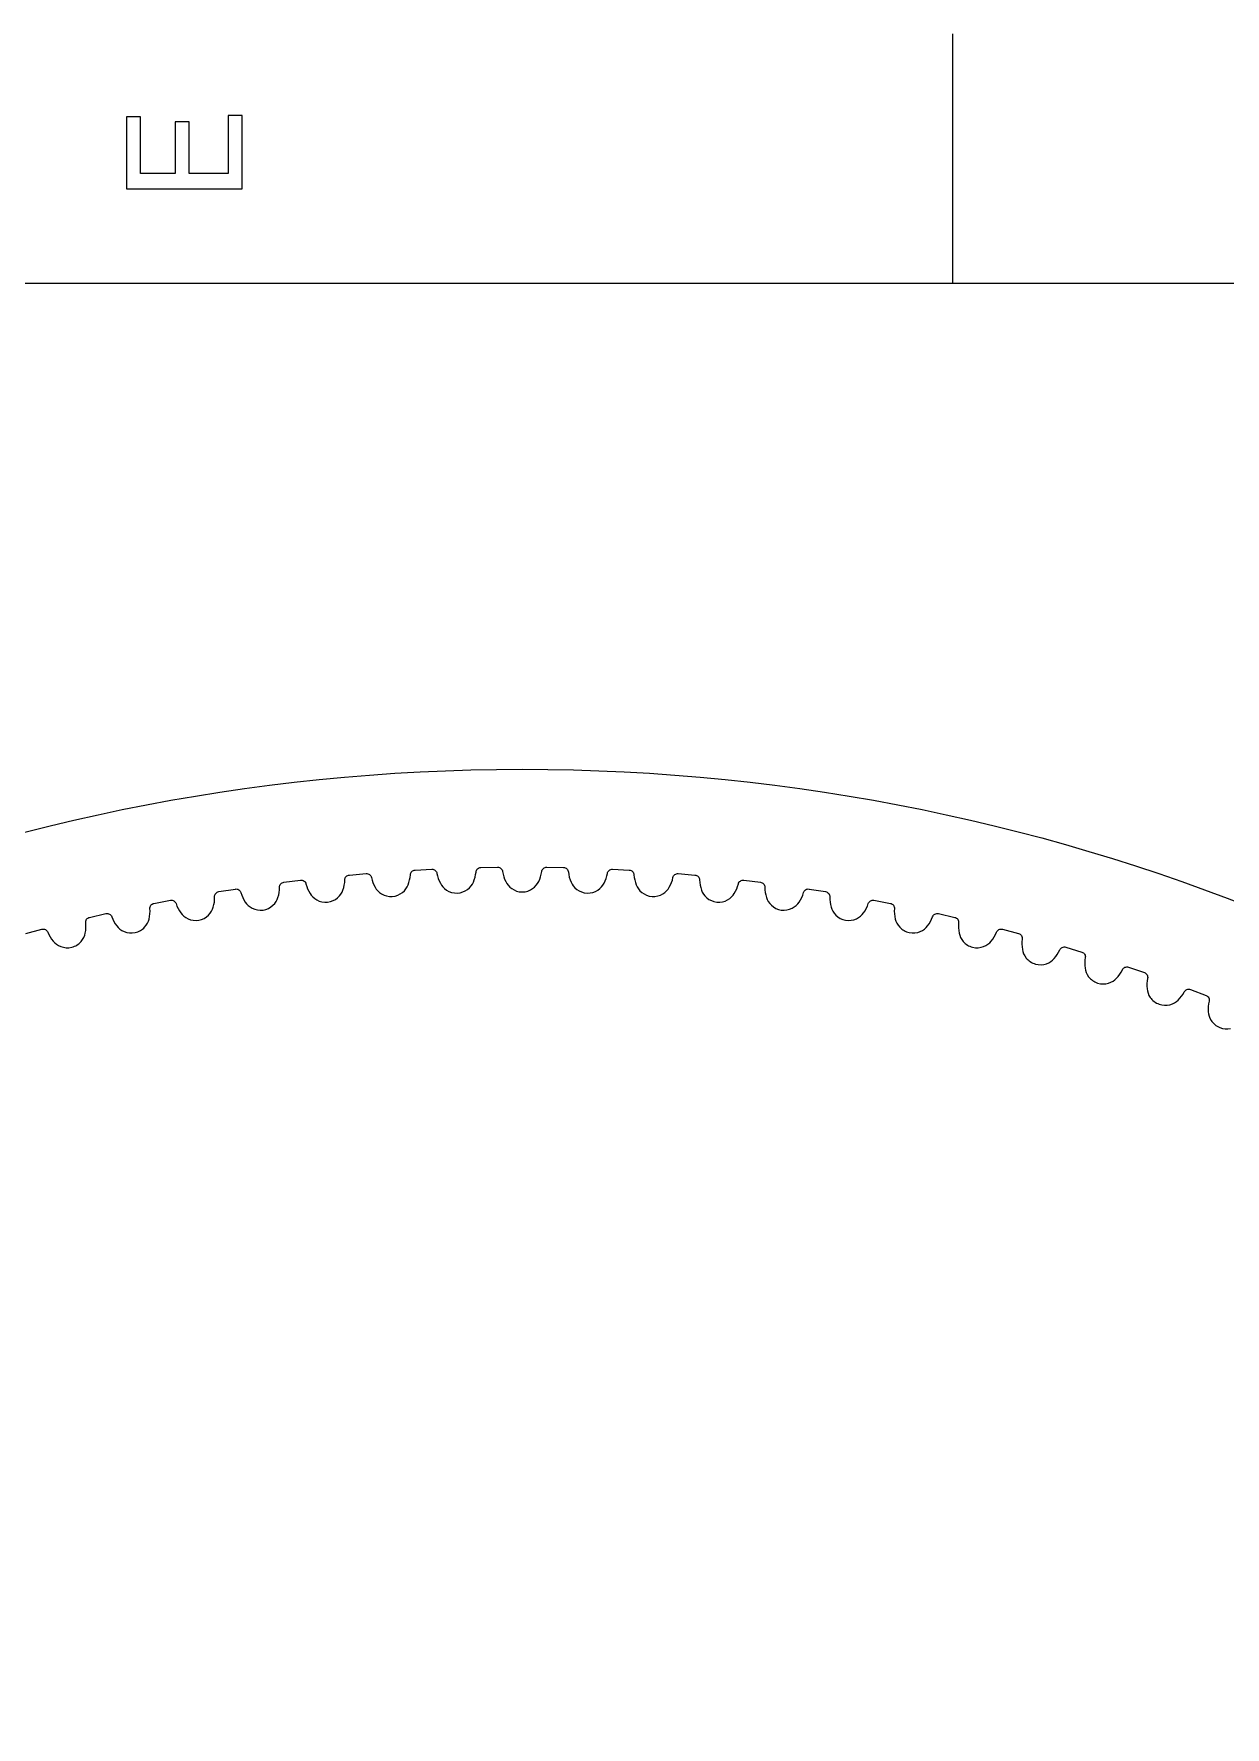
# Model space of a CAD drawing. Extents: x 0 to 297, y -130 to 79.
# Drawn here: x 74.7 to 110.7, y 25.9 to 77.1 of the extents above; entities that cross this region are included whole.
import ezdxf

# ---------------------------------------------------------------- set-up
doc = ezdxf.new("R2010")
doc.units = 0
doc.layers.get('0').update_dxf_attribs({"linetype": 'CONTINUOUS'})

msp = doc.modelspace()

# ---------------------------------------------------------------- linework, layer by layer
at = {"color": 7}
for p, q in [((102.48055, 69.517628), (102.48055, 77.058804)), ((77.924, 74.548759), (77.5, 74.548759)), ((77.5, 74.548759), (77.5, 72.370079)), ((77.924, 72.834069), (77.924, 74.548759)), ((79.391, 74.397479), (78.973, 74.397479)), ((78.973, 74.397479), (78.973, 72.834069)), ((79.391, 72.834069), (79.391, 74.397479)), ((81, 74.589099), (80.577, 74.589099)), ((80.577, 74.589099), (80.577, 72.834069)), ((81, 72.370079), (81, 74.589099)), ((78.973, 72.834069), (77.924, 72.834069)), ((80.577, 72.834069), (79.391, 72.834069)), ((77.5, 72.370079), (81, 72.370079)), ((81, 72.370079), (81, 72.370079)), ((287.20428, 69.515644), (10.145723, 69.515644)), ((86.22278, 51.775979), (86.73021, 51.802579)), ((86.22278, 51.775979), (86.73021, 51.802579)), ((88.21227, 51.854379), (88.720317, 51.863279)), ((88.21227, 51.854379), (88.720317, 51.863279)), ((90.203283, 51.863279), (90.71133, 51.854379)), ((90.203283, 51.863279), (90.71133, 51.854379)), ((92.19339, 51.802579), (92.70082, 51.775979)), ((92.19339, 51.802579), (92.70082, 51.775979)), ((80.28765, 51.125479), (80.78952, 51.204979)), ((80.28765, 51.125479), (80.78952, 51.204979)), ((82.25806, 51.411379), (82.76239, 51.473279)), ((82.25806, 51.411379), (82.76239, 51.473279)), ((84.23723, 51.628279), (84.74343, 51.672579)), ((84.23723, 51.628279), (84.74343, 51.672579)), ((94.18017, 51.672579), (94.68637, 51.628279)), ((94.18017, 51.672579), (94.68637, 51.628279)), ((96.16121, 51.473279), (96.66554, 51.411379)), ((96.16121, 51.473279), (96.66554, 51.411379)), ((98.13408, 51.204979), (98.63595, 51.125479)), ((98.13408, 51.204979), (98.63595, 51.125479)), ((78.3284, 50.770979), (78.8272, 50.867979)), ((78.3284, 50.770979), (78.8272, 50.867979)), ((100.0964, 50.867979), (100.5952, 50.770979)), ((100.0964, 50.867979), (100.5952, 50.770979)), ((76.3828, 50.348379), (76.8779, 50.462679)), ((76.3828, 50.348379), (76.8779, 50.462679)), ((102.0457, 50.462679), (102.5408, 50.348379)), ((102.0457, 50.462679), (102.5408, 50.348379)), ((74.453, 49.858079), (74.9439, 49.989579)), ((74.453, 49.858079), (74.9439, 49.989579)), ((103.9797, 49.989579), (104.4706, 49.858079)), ((103.9797, 49.989579), (104.4706, 49.858079)), ((105.8961, 49.449379), (106.382, 49.300779)), ((105.8961, 49.449379), (106.382, 49.300779)), ((107.7924, 48.842479), (108.2728, 48.677079)), ((107.7924, 48.842479), (108.2728, 48.677079)), ((109.6664, 48.169879), (110.1407, 47.987779)), ((109.6664, 48.169879), (110.1407, 47.987779))]:
    msp.add_line(p, q, dxfattribs=at)
for points in [[(29.4618, -5.173721), (29.4618, 27.963379), (56.3247, 54.826279), (89.4618, 54.826279)], [(29.4618, -5.173721), (29.4618, 27.963379), (56.3247, 54.826279), (89.4618, 54.826279)], [(89.4618, 54.826279), (122.5989, 54.826279), (149.4618, 27.963379), (149.4618, -5.173721)], [(89.4618, 54.826279), (122.5989, 54.826279), (149.4618, 27.963379), (149.4618, -5.173721)], [(86.08162, 51.636079), (86.08355, 51.671479), (86.09824, 51.703679), (86.12568, 51.732779)], [(86.08162, 51.636079), (86.08355, 51.671479), (86.09824, 51.703679), (86.12568, 51.732779)], [(86.08162, 51.636079), (86.08355, 51.671479), (86.09824, 51.703679), (86.12568, 51.732779)], [(86.12568, 51.732779), (86.15501, 51.759979), (86.18737, 51.774379), (86.22278, 51.775979)], [(86.12568, 51.732779), (86.15501, 51.759979), (86.18737, 51.774379), (86.22278, 51.775979)], [(86.12568, 51.732779), (86.15501, 51.759979), (86.18737, 51.774379), (86.22278, 51.775979)], [(86.73021, 51.802579), (86.76559, 51.804679), (86.79929, 51.793779), (86.8313, 51.769779)], [(86.73021, 51.802579), (86.76559, 51.804679), (86.79929, 51.793779), (86.8313, 51.769779)], [(86.8313, 51.769779), (86.86163, 51.743679), (86.8796, 51.713179), (86.88523, 51.678179)], [(86.8313, 51.769779), (86.86163, 51.743679), (86.8796, 51.713179), (86.88523, 51.678179)], [(87.98494, 51.412779), (88.02836, 51.510679), (88.05548, 51.612879), (88.06631, 51.719379)], [(87.98494, 51.412779), (88.02836, 51.510679), (88.05548, 51.612879), (88.06631, 51.719379)], [(87.98494, 51.412779), (88.02836, 51.510679), (88.05548, 51.612879), (88.06631, 51.719379)], [(88.06631, 51.719379), (88.06948, 51.754679), (88.08528, 51.786379), (88.11372, 51.814579)], [(88.06631, 51.719379), (88.06948, 51.754679), (88.08528, 51.786379), (88.11372, 51.814579)], [(88.06631, 51.719379), (88.06948, 51.754679), (88.08528, 51.786379), (88.11372, 51.814579)], [(88.11372, 51.814579), (88.14398, 51.840679), (88.17683, 51.853979), (88.21227, 51.854379)], [(88.11372, 51.814579), (88.14398, 51.840679), (88.17683, 51.853979), (88.21227, 51.854379)], [(88.11372, 51.814579), (88.14398, 51.840679), (88.17683, 51.853979), (88.21227, 51.854379)], [(88.720317, 51.863279), (88.755752, 51.864079), (88.789046, 51.851979), (88.8202, 51.826879)], [(88.720317, 51.863279), (88.755752, 51.864079), (88.789046, 51.851979), (88.8202, 51.826879)], [(88.8202, 51.826879), (88.849598, 51.799779), (88.866499, 51.768579), (88.870902, 51.733479)], [(88.8202, 51.826879), (88.849598, 51.799779), (88.866499, 51.768579), (88.870902, 51.733479)], [(88.870902, 51.733479), (88.885437, 51.627379), (88.916111, 51.526179), (88.962924, 51.429879)], [(88.870902, 51.733479), (88.885437, 51.627379), (88.916111, 51.526179), (88.962924, 51.429879)], [(88.870902, 51.733479), (88.885437, 51.627379), (88.916111, 51.526179), (88.962924, 51.429879)], [(89.960676, 51.429879), (90.007489, 51.526179), (90.038163, 51.627379), (90.052698, 51.733479)], [(89.960676, 51.429879), (90.007489, 51.526179), (90.038163, 51.627379), (90.052698, 51.733479)], [(89.960676, 51.429879), (90.007489, 51.526179), (90.038163, 51.627379), (90.052698, 51.733479)], [(90.052698, 51.733479), (90.057101, 51.768579), (90.074002, 51.799779), (90.1034, 51.826879)], [(90.052698, 51.733479), (90.057101, 51.768579), (90.074002, 51.799779), (90.1034, 51.826879)], [(90.052698, 51.733479), (90.057101, 51.768579), (90.074002, 51.799779), (90.1034, 51.826879)], [(90.1034, 51.826879), (90.134554, 51.851979), (90.167848, 51.864079), (90.203283, 51.863279)], [(90.1034, 51.826879), (90.134554, 51.851979), (90.167848, 51.864079), (90.203283, 51.863279)], [(90.1034, 51.826879), (90.134554, 51.851979), (90.167848, 51.864079), (90.203283, 51.863279)], [(90.71133, 51.854379), (90.74677, 51.853979), (90.77962, 51.840679), (90.80988, 51.814579)], [(90.71133, 51.854379), (90.74677, 51.853979), (90.77962, 51.840679), (90.80988, 51.814579)], [(90.80988, 51.814579), (90.83832, 51.786379), (90.85412, 51.754679), (90.85729, 51.719379)], [(90.80988, 51.814579), (90.83832, 51.786379), (90.85412, 51.754679), (90.85729, 51.719379)], [(90.85729, 51.719379), (90.86812, 51.612879), (90.89524, 51.510679), (90.93866, 51.412779)], [(90.85729, 51.719379), (90.86812, 51.612879), (90.89524, 51.510679), (90.93866, 51.412779)], [(90.85729, 51.719379), (90.86812, 51.612879), (90.89524, 51.510679), (90.93866, 51.412779)], [(92.03837, 51.678179), (92.044, 51.713179), (92.06197, 51.743679), (92.0923, 51.769779)], [(92.03837, 51.678179), (92.044, 51.713179), (92.06197, 51.743679), (92.0923, 51.769779)], [(92.03837, 51.678179), (92.044, 51.713179), (92.06197, 51.743679), (92.0923, 51.769779)], [(92.0923, 51.769779), (92.12431, 51.793779), (92.15801, 51.804679), (92.19339, 51.802579)], [(92.0923, 51.769779), (92.12431, 51.793779), (92.15801, 51.804679), (92.19339, 51.802579)], [(92.0923, 51.769779), (92.12431, 51.793779), (92.15801, 51.804679), (92.19339, 51.802579)], [(92.70082, 51.775979), (92.73623, 51.774379), (92.76859, 51.759979), (92.79792, 51.732779)], [(92.70082, 51.775979), (92.73623, 51.774379), (92.76859, 51.759979), (92.79792, 51.732779)], [(92.79792, 51.732779), (92.82536, 51.703679), (92.84005, 51.671479), (92.84198, 51.636079)], [(92.79792, 51.732779), (92.82536, 51.703679), (92.84005, 51.671479), (92.84198, 51.636079)], [(80.78952, 51.204979), (80.8245, 51.210679), (80.85915, 51.203379), (80.89349, 51.182879)], [(80.78952, 51.204979), (80.8245, 51.210679), (80.85915, 51.203379), (80.89349, 51.182879)], [(82.07813, 50.948379), (82.11108, 51.050279), (82.12737, 51.154779), (82.127, 51.261879)], [(82.07813, 50.948379), (82.11108, 51.050279), (82.12737, 51.154779), (82.127, 51.261879)], [(82.07813, 50.948379), (82.11108, 51.050279), (82.12737, 51.154779), (82.127, 51.261879)], [(82.127, 51.261879), (82.12647, 51.297279), (82.13887, 51.330479), (82.16421, 51.361479)], [(82.127, 51.261879), (82.12647, 51.297279), (82.13887, 51.330479), (82.16421, 51.361479)], [(82.127, 51.261879), (82.12647, 51.297279), (82.13887, 51.330479), (82.16421, 51.361479)], [(82.16421, 51.361479), (82.19157, 51.390579), (82.22285, 51.407279), (82.25806, 51.411379)], [(82.16421, 51.361479), (82.19157, 51.390579), (82.22285, 51.407279), (82.25806, 51.411379)], [(82.16421, 51.361479), (82.19157, 51.390579), (82.22285, 51.407279), (82.25806, 51.411379)], [(82.76239, 51.473279), (82.79755, 51.477779), (82.83193, 51.469279), (82.86553, 51.447579)], [(82.76239, 51.473279), (82.79755, 51.477779), (82.83193, 51.469279), (82.86553, 51.447579)], [(82.86553, 51.447579), (82.8976, 51.423679), (82.91767, 51.394479), (82.92572, 51.359979)], [(82.86553, 51.447579), (82.8976, 51.423679), (82.91767, 51.394479), (82.92572, 51.359979)], [(82.92572, 51.359979), (82.95127, 51.255979), (82.99235, 51.158479), (83.04897, 51.067679)], [(82.92572, 51.359979), (82.95127, 51.255979), (82.99235, 51.158479), (83.04897, 51.067679)], [(82.92572, 51.359979), (82.95127, 51.255979), (82.99235, 51.158479), (83.04897, 51.067679)], [(84.04126, 51.171879), (84.07775, 51.272579), (84.09768, 51.376479), (84.10104, 51.483479)], [(84.04126, 51.171879), (84.07775, 51.272579), (84.09768, 51.376479), (84.10104, 51.483479)], [(84.04126, 51.171879), (84.07775, 51.272579), (84.09768, 51.376479), (84.10104, 51.483479)], [(84.10104, 51.483479), (84.10174, 51.518879), (84.1153, 51.551679), (84.1417, 51.581679)], [(84.10104, 51.483479), (84.10174, 51.518879), (84.1153, 51.551679), (84.1417, 51.581679)], [(84.10104, 51.483479), (84.10174, 51.518879), (84.1153, 51.551679), (84.1417, 51.581679)], [(84.1417, 51.581679), (84.17006, 51.609879), (84.20191, 51.625379), (84.23723, 51.628279)], [(84.1417, 51.581679), (84.17006, 51.609879), (84.20191, 51.625379), (84.23723, 51.628279)], [(84.1417, 51.581679), (84.17006, 51.609879), (84.20191, 51.625379), (84.23723, 51.628279)], [(84.74343, 51.672579), (84.77872, 51.675879), (84.81278, 51.666079), (84.8456, 51.643279)], [(84.74343, 51.672579), (84.77872, 51.675879), (84.81278, 51.666079), (84.8456, 51.643279)], [(84.8456, 51.643279), (84.87682, 51.618279), (84.89585, 51.588379), (84.9027, 51.553579)], [(84.8456, 51.643279), (84.87682, 51.618279), (84.89585, 51.588379), (84.9027, 51.553579)], [(84.9027, 51.553579), (84.9246, 51.448779), (84.96226, 51.349979), (85.01567, 51.257179)], [(84.9027, 51.553579), (84.9246, 51.448779), (84.96226, 51.349979), (85.01567, 51.257179)], [(84.9027, 51.553579), (84.9246, 51.448779), (84.96226, 51.349979), (85.01567, 51.257179)], [(85.01567, 51.257179), (85.05688, 51.185379), (85.12195, 51.111379), (85.21295, 51.057379)], [(85.01567, 51.257179), (85.05688, 51.185379), (85.12195, 51.111379), (85.21295, 51.057379)], [(85.84344, 51.101479), (85.92604, 51.167579), (85.98017, 51.249979), (86.011, 51.326779)], [(85.84344, 51.101479), (85.92604, 51.167579), (85.98017, 51.249979), (86.011, 51.326779)], [(86.011, 51.326779), (86.05098, 51.426079), (86.07452, 51.529179), (86.08162, 51.636079)], [(86.011, 51.326779), (86.05098, 51.426079), (86.07452, 51.529179), (86.08162, 51.636079)], [(86.011, 51.326779), (86.05098, 51.426079), (86.07452, 51.529179), (86.08162, 51.636079)], [(86.88523, 51.678179), (86.90346, 51.572679), (86.93765, 51.472579), (86.98779, 51.377979)], [(86.88523, 51.678179), (86.90346, 51.572679), (86.93765, 51.472579), (86.98779, 51.377979)], [(86.88523, 51.678179), (86.90346, 51.572679), (86.93765, 51.472579), (86.98779, 51.377979)], [(86.98779, 51.377979), (87.02647, 51.304779), (87.08892, 51.228579), (87.17798, 51.171479)], [(86.98779, 51.377979), (87.02647, 51.304779), (87.08892, 51.228579), (87.17798, 51.171479)], [(87.49725, 51.083779), (87.61324, 51.087279), (87.7257, 51.130079), (87.80962, 51.193479)], [(87.49725, 51.083779), (87.61324, 51.087279), (87.7257, 51.130079), (87.80962, 51.193479)], [(87.80962, 51.193479), (87.89448, 51.256679), (87.95145, 51.337079), (87.98494, 51.412779)], [(87.80962, 51.193479), (87.89448, 51.256679), (87.95145, 51.337079), (87.98494, 51.412779)], [(88.962924, 51.429879), (88.999028, 51.355379), (89.058777, 51.276979), (89.145786, 51.216779)], [(88.962924, 51.429879), (88.999028, 51.355379), (89.058777, 51.276979), (89.145786, 51.216779)], [(89.145786, 51.216779), (89.231863, 51.156379), (89.345757, 51.117479), (89.4618, 51.118079)], [(89.145786, 51.216779), (89.231863, 51.156379), (89.345757, 51.117479), (89.4618, 51.118079)], [(89.4618, 51.118079), (89.577843, 51.117479), (89.691737, 51.156379), (89.777814, 51.216779)], [(89.4618, 51.118079), (89.577843, 51.117479), (89.691737, 51.156379), (89.777814, 51.216779)], [(89.777814, 51.216779), (89.864823, 51.276979), (89.924572, 51.355379), (89.960676, 51.429879)], [(89.777814, 51.216779), (89.864823, 51.276979), (89.924572, 51.355379), (89.960676, 51.429879)], [(90.93866, 51.412779), (90.97215, 51.337079), (91.02912, 51.256679), (91.11398, 51.193479)], [(90.93866, 51.412779), (90.97215, 51.337079), (91.02912, 51.256679), (91.11398, 51.193479)], [(91.11398, 51.193479), (91.1979, 51.130079), (91.31036, 51.087279), (91.42635, 51.083779)], [(91.11398, 51.193479), (91.1979, 51.130079), (91.31036, 51.087279), (91.42635, 51.083779)], [(91.74562, 51.171479), (91.83468, 51.228579), (91.89713, 51.304779), (91.93581, 51.377979)], [(91.74562, 51.171479), (91.83468, 51.228579), (91.89713, 51.304779), (91.93581, 51.377979)], [(91.93581, 51.377979), (91.98595, 51.472579), (92.02014, 51.572679), (92.03837, 51.678179)], [(91.93581, 51.377979), (91.98595, 51.472579), (92.02014, 51.572679), (92.03837, 51.678179)], [(91.93581, 51.377979), (91.98595, 51.472579), (92.02014, 51.572679), (92.03837, 51.678179)], [(92.84198, 51.636079), (92.84908, 51.529179), (92.87262, 51.426079), (92.9126, 51.326779)], [(92.84198, 51.636079), (92.84908, 51.529179), (92.87262, 51.426079), (92.9126, 51.326779)], [(92.84198, 51.636079), (92.84908, 51.529179), (92.87262, 51.426079), (92.9126, 51.326779)], [(92.9126, 51.326779), (92.94343, 51.249979), (92.99756, 51.167579), (93.08016, 51.101479)], [(92.9126, 51.326779), (92.94343, 51.249979), (92.99756, 51.167579), (93.08016, 51.101479)], [(93.71065, 51.057379), (93.80165, 51.111379), (93.86672, 51.185379), (93.90793, 51.257179)], [(93.71065, 51.057379), (93.80165, 51.111379), (93.86672, 51.185379), (93.90793, 51.257179)], [(93.90793, 51.257179), (93.96134, 51.349979), (93.999, 51.448779), (94.0209, 51.553579)], [(93.90793, 51.257179), (93.96134, 51.349979), (93.999, 51.448779), (94.0209, 51.553579)], [(93.90793, 51.257179), (93.96134, 51.349979), (93.999, 51.448779), (94.0209, 51.553579)], [(94.0209, 51.553579), (94.02775, 51.588379), (94.04678, 51.618279), (94.078, 51.643279)], [(94.0209, 51.553579), (94.02775, 51.588379), (94.04678, 51.618279), (94.078, 51.643279)], [(94.0209, 51.553579), (94.02775, 51.588379), (94.04678, 51.618279), (94.078, 51.643279)], [(94.078, 51.643279), (94.11082, 51.666079), (94.14488, 51.675879), (94.18017, 51.672579)], [(94.078, 51.643279), (94.11082, 51.666079), (94.14488, 51.675879), (94.18017, 51.672579)], [(94.078, 51.643279), (94.11082, 51.666079), (94.14488, 51.675879), (94.18017, 51.672579)], [(94.68637, 51.628279), (94.72169, 51.625379), (94.75354, 51.609879), (94.7819, 51.581679)], [(94.68637, 51.628279), (94.72169, 51.625379), (94.75354, 51.609879), (94.7819, 51.581679)], [(94.7819, 51.581679), (94.8083, 51.551679), (94.82186, 51.518879), (94.82256, 51.483479)], [(94.7819, 51.581679), (94.8083, 51.551679), (94.82186, 51.518879), (94.82256, 51.483479)], [(94.82256, 51.483479), (94.82592, 51.376479), (94.84585, 51.272579), (94.88234, 51.171879)], [(94.82256, 51.483479), (94.82592, 51.376479), (94.84585, 51.272579), (94.88234, 51.171879)], [(94.82256, 51.483479), (94.82592, 51.376479), (94.84585, 51.272579), (94.88234, 51.171879)], [(95.87463, 51.067679), (95.93125, 51.158479), (95.97233, 51.255979), (95.99788, 51.359979)], [(95.87463, 51.067679), (95.93125, 51.158479), (95.97233, 51.255979), (95.99788, 51.359979)], [(95.87463, 51.067679), (95.93125, 51.158479), (95.97233, 51.255979), (95.99788, 51.359979)], [(95.99788, 51.359979), (96.00593, 51.394479), (96.026, 51.423679), (96.05807, 51.447579)], [(95.99788, 51.359979), (96.00593, 51.394479), (96.026, 51.423679), (96.05807, 51.447579)], [(95.99788, 51.359979), (96.00593, 51.394479), (96.026, 51.423679), (96.05807, 51.447579)], [(96.05807, 51.447579), (96.09167, 51.469279), (96.12605, 51.477779), (96.16121, 51.473279)], [(96.05807, 51.447579), (96.09167, 51.469279), (96.12605, 51.477779), (96.16121, 51.473279)], [(96.05807, 51.447579), (96.09167, 51.469279), (96.12605, 51.477779), (96.16121, 51.473279)], [(96.66554, 51.411379), (96.70075, 51.407279), (96.73203, 51.390579), (96.75939, 51.361479)], [(96.66554, 51.411379), (96.70075, 51.407279), (96.73203, 51.390579), (96.75939, 51.361479)], [(96.75939, 51.361479), (96.78473, 51.330479), (96.79713, 51.297279), (96.7966, 51.261879)], [(96.75939, 51.361479), (96.78473, 51.330479), (96.79713, 51.297279), (96.7966, 51.261879)], [(96.7966, 51.261879), (96.79623, 51.154779), (96.81252, 51.050279), (96.84547, 50.948379)], [(96.7966, 51.261879), (96.79623, 51.154779), (96.81252, 51.050279), (96.84547, 50.948379)], [(96.7966, 51.261879), (96.79623, 51.154779), (96.81252, 51.050279), (96.84547, 50.948379)], [(98.03011, 51.182879), (98.06445, 51.203379), (98.0991, 51.210679), (98.13408, 51.204979)], [(98.03011, 51.182879), (98.06445, 51.203379), (98.0991, 51.210679), (98.13408, 51.204979)], [(98.03011, 51.182879), (98.06445, 51.203379), (98.0991, 51.210679), (98.13408, 51.204979)], [(78.2081, 50.612779), (78.2051, 50.648079), (78.2152, 50.682079), (78.2383, 50.714679)], [(78.2081, 50.612779), (78.2051, 50.648079), (78.2152, 50.682079), (78.2383, 50.714679)], [(78.2081, 50.612779), (78.2051, 50.648079), (78.2152, 50.682079), (78.2383, 50.714679)], [(78.2383, 50.714679), (78.2635, 50.745679), (78.2936, 50.764479), (78.3284, 50.770979)], [(78.2383, 50.714679), (78.2635, 50.745679), (78.2936, 50.764479), (78.3284, 50.770979)], [(78.2383, 50.714679), (78.2635, 50.745679), (78.2936, 50.764479), (78.3284, 50.770979)], [(78.8272, 50.867979), (78.862, 50.874979), (78.8969, 50.868779), (78.9319, 50.849479)], [(78.8272, 50.867979), (78.862, 50.874979), (78.8969, 50.868779), (78.9319, 50.849479)], [(78.9319, 50.849479), (78.9656, 50.827879), (78.9876, 50.800179), (78.9981, 50.766279)], [(78.9319, 50.849479), (78.9656, 50.827879), (78.9876, 50.800179), (78.9981, 50.766279)], [(78.9981, 50.766279), (79.0308, 50.664379), (79.0786, 50.569979), (79.1414, 50.483279)], [(78.9981, 50.766279), (79.0308, 50.664379), (79.0786, 50.569979), (79.1414, 50.483279)], [(78.9981, 50.766279), (79.0308, 50.664379), (79.0786, 50.569979), (79.1414, 50.483279)], [(80.12399, 50.656579), (80.15337, 50.759479), (80.166, 50.864479), (80.1619, 50.971479)], [(80.12399, 50.656579), (80.15337, 50.759479), (80.166, 50.864479), (80.1619, 50.971479)], [(80.12399, 50.656579), (80.15337, 50.759479), (80.166, 50.864479), (80.1619, 50.971479)], [(80.1619, 50.971479), (80.16012, 51.006879), (80.17136, 51.040479), (80.1956, 51.072279)], [(80.1619, 50.971479), (80.16012, 51.006879), (80.17136, 51.040479), (80.1956, 51.072279)], [(80.1619, 50.971479), (80.16012, 51.006879), (80.17136, 51.040479), (80.1956, 51.072279)], [(80.1956, 51.072279), (80.22193, 51.102379), (80.25261, 51.120179), (80.28765, 51.125479)], [(80.1956, 51.072279), (80.22193, 51.102379), (80.25261, 51.120179), (80.28765, 51.125479)], [(80.1956, 51.072279), (80.22193, 51.102379), (80.25261, 51.120179), (80.28765, 51.125479)], [(80.89349, 51.182879), (80.92638, 51.160079), (80.94745, 51.131579), (80.95671, 51.097379)], [(80.89349, 51.182879), (80.92638, 51.160079), (80.94745, 51.131579), (80.95671, 51.097379)], [(80.95671, 51.097379), (80.98586, 50.994379), (81.03032, 50.898379), (81.09008, 50.809579)], [(80.95671, 51.097379), (80.98586, 50.994379), (81.03032, 50.898379), (81.09008, 50.809579)], [(80.95671, 51.097379), (80.98586, 50.994379), (81.03032, 50.898379), (81.09008, 50.809579)], [(81.09008, 50.809579), (81.1362, 50.740879), (81.20627, 50.671579), (81.30082, 50.624079)], [(81.09008, 50.809579), (81.1362, 50.740879), (81.20627, 50.671579), (81.30082, 50.624079)], [(81.6275, 50.570279), (81.74249, 50.585879), (81.84986, 50.640179), (81.92669, 50.711979)], [(81.6275, 50.570279), (81.74249, 50.585879), (81.84986, 50.640179), (81.92669, 50.711979)], [(81.92669, 50.711979), (82.00448, 50.783779), (82.05274, 50.869679), (82.07813, 50.948379)], [(81.92669, 50.711979), (82.00448, 50.783779), (82.05274, 50.869679), (82.07813, 50.948379)], [(83.04897, 51.067679), (83.09266, 50.997379), (83.16028, 50.925679), (83.2531, 50.874879)], [(83.04897, 51.067679), (83.09266, 50.997379), (83.16028, 50.925679), (83.2531, 50.874879)], [(83.2531, 50.874879), (83.34502, 50.823779), (83.46236, 50.796979), (83.57771, 50.809679)], [(83.2531, 50.874879), (83.34502, 50.823779), (83.46236, 50.796979), (83.57771, 50.809679)], [(83.57771, 50.809679), (83.69317, 50.821279), (83.80238, 50.871879), (83.88167, 50.940979)], [(83.57771, 50.809679), (83.69317, 50.821279), (83.80238, 50.871879), (83.88167, 50.940979)], [(83.88167, 50.940979), (83.96191, 51.009879), (84.01314, 51.094079), (84.04126, 51.171879)], [(83.88167, 50.940979), (83.96191, 51.009879), (84.01314, 51.094079), (84.04126, 51.171879)], [(85.21295, 51.057379), (85.30303, 51.003179), (85.41936, 50.972279), (85.53508, 50.980979)], [(85.21295, 51.057379), (85.30303, 51.003179), (85.41936, 50.972279), (85.53508, 50.980979)], [(85.53508, 50.980979), (85.65088, 50.988479), (85.76179, 51.035179), (85.84344, 51.101479)], [(85.53508, 50.980979), (85.65088, 50.988479), (85.76179, 51.035179), (85.84344, 51.101479)], [(87.17798, 51.171479), (87.26611, 51.114079), (87.38129, 51.079179), (87.49725, 51.083779)], [(87.17798, 51.171479), (87.26611, 51.114079), (87.38129, 51.079179), (87.49725, 51.083779)], [(91.42635, 51.083779), (91.54231, 51.079179), (91.65749, 51.114079), (91.74562, 51.171479)], [(91.42635, 51.083779), (91.54231, 51.079179), (91.65749, 51.114079), (91.74562, 51.171479)], [(93.08016, 51.101479), (93.16181, 51.035179), (93.27272, 50.988479), (93.38852, 50.980979)], [(93.08016, 51.101479), (93.16181, 51.035179), (93.27272, 50.988479), (93.38852, 50.980979)], [(93.38852, 50.980979), (93.50424, 50.972279), (93.62057, 51.003179), (93.71065, 51.057379)], [(93.38852, 50.980979), (93.50424, 50.972279), (93.62057, 51.003179), (93.71065, 51.057379)], [(94.88234, 51.171879), (94.91046, 51.094079), (94.96169, 51.009879), (95.04193, 50.940979)], [(94.88234, 51.171879), (94.91046, 51.094079), (94.96169, 51.009879), (95.04193, 50.940979)], [(95.04193, 50.940979), (95.12122, 50.871879), (95.23043, 50.821279), (95.34589, 50.809679)], [(95.04193, 50.940979), (95.12122, 50.871879), (95.23043, 50.821279), (95.34589, 50.809679)], [(95.34589, 50.809679), (95.46124, 50.796979), (95.57858, 50.823779), (95.6705, 50.874879)], [(95.34589, 50.809679), (95.46124, 50.796979), (95.57858, 50.823779), (95.6705, 50.874879)], [(95.6705, 50.874879), (95.76332, 50.925679), (95.83094, 50.997379), (95.87463, 51.067679)], [(95.6705, 50.874879), (95.76332, 50.925679), (95.83094, 50.997379), (95.87463, 51.067679)], [(96.84547, 50.948379), (96.87086, 50.869679), (96.91912, 50.783779), (96.99691, 50.711979)], [(96.84547, 50.948379), (96.87086, 50.869679), (96.91912, 50.783779), (96.99691, 50.711979)], [(96.99691, 50.711979), (97.07374, 50.640179), (97.18111, 50.585879), (97.2961, 50.570279)], [(96.99691, 50.711979), (97.07374, 50.640179), (97.18111, 50.585879), (97.2961, 50.570279)], [(97.62278, 50.624079), (97.71733, 50.671579), (97.7874, 50.740879), (97.83352, 50.809579)], [(97.62278, 50.624079), (97.71733, 50.671579), (97.7874, 50.740879), (97.83352, 50.809579)], [(97.83352, 50.809579), (97.89328, 50.898379), (97.93774, 50.994379), (97.96689, 51.097379)], [(97.83352, 50.809579), (97.89328, 50.898379), (97.93774, 50.994379), (97.96689, 51.097379)], [(97.83352, 50.809579), (97.89328, 50.898379), (97.93774, 50.994379), (97.96689, 51.097379)], [(97.96689, 51.097379), (97.97615, 51.131579), (97.99722, 51.160079), (98.03011, 51.182879)], [(97.96689, 51.097379), (97.97615, 51.131579), (97.99722, 51.160079), (98.03011, 51.182879)], [(97.96689, 51.097379), (97.97615, 51.131579), (97.99722, 51.160079), (98.03011, 51.182879)], [(98.63595, 51.125479), (98.67099, 51.120179), (98.70167, 51.102379), (98.728, 51.072279)], [(98.63595, 51.125479), (98.67099, 51.120179), (98.70167, 51.102379), (98.728, 51.072279)], [(98.728, 51.072279), (98.75224, 51.040479), (98.76348, 51.006879), (98.7617, 50.971479)], [(98.728, 51.072279), (98.75224, 51.040479), (98.76348, 51.006879), (98.7617, 50.971479)], [(98.7617, 50.971479), (98.7576, 50.864479), (98.77023, 50.759479), (98.79961, 50.656579)], [(98.7617, 50.971479), (98.7576, 50.864479), (98.77023, 50.759479), (98.79961, 50.656579)], [(98.7617, 50.971479), (98.7576, 50.864479), (98.77023, 50.759479), (98.79961, 50.656579)], [(99.7822, 50.483279), (99.845, 50.569979), (99.8928, 50.664379), (99.9255, 50.766279)], [(99.7822, 50.483279), (99.845, 50.569979), (99.8928, 50.664379), (99.9255, 50.766279)], [(99.7822, 50.483279), (99.845, 50.569979), (99.8928, 50.664379), (99.9255, 50.766279)], [(99.9255, 50.766279), (99.936, 50.800179), (99.958, 50.827879), (99.9917, 50.849479)], [(99.9255, 50.766279), (99.936, 50.800179), (99.958, 50.827879), (99.9917, 50.849479)], [(99.9255, 50.766279), (99.936, 50.800179), (99.958, 50.827879), (99.9917, 50.849479)], [(99.9917, 50.849479), (100.0267, 50.868779), (100.0616, 50.874979), (100.0964, 50.867979)], [(99.9917, 50.849479), (100.0267, 50.868779), (100.0616, 50.874979), (100.0964, 50.867979)], [(99.9917, 50.849479), (100.0267, 50.868779), (100.0616, 50.874979), (100.0964, 50.867979)], [(100.5952, 50.770979), (100.63, 50.764479), (100.6601, 50.745679), (100.6853, 50.714679)], [(100.5952, 50.770979), (100.63, 50.764479), (100.6601, 50.745679), (100.6853, 50.714679)], [(100.6853, 50.714679), (100.7084, 50.682079), (100.7185, 50.648079), (100.7155, 50.612779)], [(100.6853, 50.714679), (100.7084, 50.682079), (100.7185, 50.648079), (100.7155, 50.612779)], [(76.2522, 49.869179), (76.2743, 49.973979), (76.2796, 50.079579), (76.2681, 50.185979)], [(76.2522, 49.869179), (76.2743, 49.973979), (76.2796, 50.079579), (76.2681, 50.185979)], [(76.2522, 49.869179), (76.2743, 49.973979), (76.2796, 50.079579), (76.2681, 50.185979)], [(76.2681, 50.185979), (76.2638, 50.221179), (76.2727, 50.255479), (76.2947, 50.288879)], [(76.2681, 50.185979), (76.2638, 50.221179), (76.2727, 50.255479), (76.2947, 50.288879)], [(76.2681, 50.185979), (76.2638, 50.221179), (76.2727, 50.255479), (76.2947, 50.288879)], [(76.2947, 50.288879), (76.3188, 50.320779), (76.3482, 50.340579), (76.3828, 50.348379)], [(76.2947, 50.288879), (76.3188, 50.320779), (76.3482, 50.340579), (76.3828, 50.348379)], [(76.2947, 50.288879), (76.3188, 50.320779), (76.3482, 50.340579), (76.3828, 50.348379)], [(76.8779, 50.462679), (76.9124, 50.470879), (76.9474, 50.465879), (76.9831, 50.447879)], [(76.8779, 50.462679), (76.9124, 50.470879), (76.9474, 50.465879), (76.9831, 50.447879)], [(76.9831, 50.447879), (77.0175, 50.427479), (77.0405, 50.400479), (77.0521, 50.367079)], [(76.9831, 50.447879), (77.0175, 50.427479), (77.0405, 50.400479), (77.0521, 50.367079)], [(77.0521, 50.367079), (77.0884, 50.266279), (77.1395, 50.173679), (77.2053, 50.089179)], [(77.0521, 50.367079), (77.0884, 50.266279), (77.1395, 50.173679), (77.2053, 50.089179)], [(77.0521, 50.367079), (77.0884, 50.266279), (77.1395, 50.173679), (77.2053, 50.089179)], [(78.0467, 50.050279), (78.1192, 50.127179), (78.1614, 50.216279), (78.1812, 50.296679)], [(78.0467, 50.050279), (78.1192, 50.127179), (78.1614, 50.216279), (78.1812, 50.296679)], [(78.1812, 50.296679), (78.207, 50.400579), (78.216, 50.505979), (78.2081, 50.612779)], [(78.1812, 50.296679), (78.207, 50.400579), (78.216, 50.505979), (78.2081, 50.612779)], [(78.1812, 50.296679), (78.207, 50.400579), (78.216, 50.505979), (78.2081, 50.612779)], [(79.1414, 50.483279), (79.1899, 50.416179), (79.2623, 50.349379), (79.3585, 50.305279)], [(79.1414, 50.483279), (79.1899, 50.416179), (79.2623, 50.349379), (79.3585, 50.305279)], [(79.3585, 50.305279), (79.4537, 50.260679), (79.57265, 50.242179), (79.68684, 50.262879)], [(79.3585, 50.305279), (79.4537, 50.260679), (79.57265, 50.242179), (79.68684, 50.262879)], [(79.68684, 50.262879), (79.80121, 50.282479), (79.90662, 50.340579), (79.9809, 50.414979)], [(79.68684, 50.262879), (79.80121, 50.282479), (79.90662, 50.340579), (79.9809, 50.414979)], [(79.9809, 50.414979), (80.05613, 50.489379), (80.10136, 50.576979), (80.12399, 50.656579)], [(79.9809, 50.414979), (80.05613, 50.489379), (80.10136, 50.576979), (80.12399, 50.656579)], [(81.30082, 50.624079), (81.39446, 50.576179), (81.51266, 50.553579), (81.6275, 50.570279)], [(81.30082, 50.624079), (81.39446, 50.576179), (81.51266, 50.553579), (81.6275, 50.570279)], [(97.2961, 50.570279), (97.41094, 50.553579), (97.52914, 50.576179), (97.62278, 50.624079)], [(97.2961, 50.570279), (97.41094, 50.553579), (97.52914, 50.576179), (97.62278, 50.624079)], [(98.79961, 50.656579), (98.82224, 50.576979), (98.86747, 50.489379), (98.9427, 50.414979)], [(98.79961, 50.656579), (98.82224, 50.576979), (98.86747, 50.489379), (98.9427, 50.414979)], [(98.9427, 50.414979), (99.01698, 50.340579), (99.12239, 50.282479), (99.23676, 50.262879)], [(98.9427, 50.414979), (99.01698, 50.340579), (99.12239, 50.282479), (99.23676, 50.262879)], [(99.23676, 50.262879), (99.35095, 50.242179), (99.4699, 50.260679), (99.5651, 50.305279)], [(99.23676, 50.262879), (99.35095, 50.242179), (99.4699, 50.260679), (99.5651, 50.305279)], [(99.5651, 50.305279), (99.6613, 50.349379), (99.7337, 50.416179), (99.7822, 50.483279)], [(99.5651, 50.305279), (99.6613, 50.349379), (99.7337, 50.416179), (99.7822, 50.483279)], [(100.7155, 50.612779), (100.7076, 50.505979), (100.7166, 50.400579), (100.7424, 50.296679)], [(100.7155, 50.612779), (100.7076, 50.505979), (100.7166, 50.400579), (100.7424, 50.296679)], [(100.7155, 50.612779), (100.7076, 50.505979), (100.7166, 50.400579), (100.7424, 50.296679)], [(100.7424, 50.296679), (100.7622, 50.216279), (100.8044, 50.127179), (100.8769, 50.050279)], [(100.7424, 50.296679), (100.7622, 50.216279), (100.8044, 50.127179), (100.8769, 50.050279)], [(101.7183, 50.089179), (101.7841, 50.173679), (101.8352, 50.266279), (101.8715, 50.367079)], [(101.7183, 50.089179), (101.7841, 50.173679), (101.8352, 50.266279), (101.8715, 50.367079)], [(101.7183, 50.089179), (101.7841, 50.173679), (101.8352, 50.266279), (101.8715, 50.367079)], [(101.8715, 50.367079), (101.8831, 50.400479), (101.9061, 50.427479), (101.9405, 50.447879)], [(101.8715, 50.367079), (101.8831, 50.400479), (101.9061, 50.427479), (101.9405, 50.447879)], [(101.8715, 50.367079), (101.8831, 50.400479), (101.9061, 50.427479), (101.9405, 50.447879)], [(101.9405, 50.447879), (101.9762, 50.465879), (102.0112, 50.470879), (102.0457, 50.462679)], [(101.9405, 50.447879), (101.9762, 50.465879), (102.0112, 50.470879), (102.0457, 50.462679)], [(101.9405, 50.447879), (101.9762, 50.465879), (102.0112, 50.470879), (102.0457, 50.462679)], [(102.5408, 50.348379), (102.5754, 50.340579), (102.6048, 50.320779), (102.6289, 50.288879)], [(102.5408, 50.348379), (102.5754, 50.340579), (102.6048, 50.320779), (102.6289, 50.288879)], [(102.6289, 50.288879), (102.6509, 50.255479), (102.6598, 50.221179), (102.6555, 50.185979)], [(102.6289, 50.288879), (102.6509, 50.255479), (102.6598, 50.221179), (102.6555, 50.185979)], [(102.6555, 50.185979), (102.644, 50.079579), (102.6493, 49.973979), (102.6714, 49.869179)], [(102.6555, 50.185979), (102.644, 50.079579), (102.6493, 49.973979), (102.6714, 49.869179)], [(102.6555, 50.185979), (102.644, 50.079579), (102.6493, 49.973979), (102.6714, 49.869179)], [(74.9439, 49.989579), (74.978, 49.998979), (75.0133, 49.995279), (75.0496, 49.978479)], [(74.9439, 49.989579), (74.978, 49.998979), (75.0133, 49.995279), (75.0496, 49.978479)], [(75.0496, 49.978479), (75.0847, 49.959279), (75.1086, 49.933179), (75.1214, 49.900079)], [(75.0496, 49.978479), (75.0847, 49.959279), (75.1086, 49.933179), (75.1214, 49.900079)], [(75.1214, 49.900079), (75.1611, 49.800679), (75.2154, 49.709879), (75.2841, 49.627779)], [(75.1214, 49.900079), (75.1611, 49.800679), (75.2154, 49.709879), (75.2841, 49.627779)], [(75.1214, 49.900079), (75.1611, 49.800679), (75.2154, 49.709879), (75.2841, 49.627779)], [(76.1263, 49.618179), (76.1962, 49.697679), (76.2352, 49.788179), (76.2522, 49.869179)], [(76.1263, 49.618179), (76.1962, 49.697679), (76.2352, 49.788179), (76.2522, 49.869179)], [(77.2053, 50.089179), (77.2561, 50.023879), (77.3308, 49.959679), (77.4284, 49.918879)], [(77.2053, 50.089179), (77.2561, 50.023879), (77.3308, 49.959679), (77.4284, 49.918879)], [(77.4284, 49.918879), (77.5252, 49.877679), (77.6447, 49.863279), (77.7581, 49.887979)], [(77.4284, 49.918879), (77.5252, 49.877679), (77.6447, 49.863279), (77.7581, 49.887979)], [(77.7581, 49.887979), (77.8717, 49.911579), (77.975, 49.973279), (78.0467, 50.050279)], [(77.7581, 49.887979), (77.8717, 49.911579), (77.975, 49.973279), (78.0467, 50.050279)], [(100.8769, 50.050279), (100.9486, 49.973279), (101.0519, 49.911579), (101.1655, 49.887979)], [(100.8769, 50.050279), (100.9486, 49.973279), (101.0519, 49.911579), (101.1655, 49.887979)], [(101.1655, 49.887979), (101.2789, 49.863279), (101.3984, 49.877679), (101.4952, 49.918879)], [(101.1655, 49.887979), (101.2789, 49.863279), (101.3984, 49.877679), (101.4952, 49.918879)], [(101.4952, 49.918879), (101.5928, 49.959679), (101.6675, 50.023879), (101.7183, 50.089179)], [(101.4952, 49.918879), (101.5928, 49.959679), (101.6675, 50.023879), (101.7183, 50.089179)], [(102.6714, 49.869179), (102.6884, 49.788179), (102.7274, 49.697679), (102.7973, 49.618179)], [(102.6714, 49.869179), (102.6884, 49.788179), (102.7274, 49.697679), (102.7973, 49.618179)], [(103.6395, 49.627779), (103.7082, 49.709879), (103.7625, 49.800679), (103.8022, 49.900079)], [(103.6395, 49.627779), (103.7082, 49.709879), (103.7625, 49.800679), (103.8022, 49.900079)], [(103.6395, 49.627779), (103.7082, 49.709879), (103.7625, 49.800679), (103.8022, 49.900079)], [(103.8022, 49.900079), (103.815, 49.933179), (103.8389, 49.959279), (103.874, 49.978479)], [(103.8022, 49.900079), (103.815, 49.933179), (103.8389, 49.959279), (103.874, 49.978479)], [(103.8022, 49.900079), (103.815, 49.933179), (103.8389, 49.959279), (103.874, 49.978479)], [(103.874, 49.978479), (103.9103, 49.995279), (103.9456, 49.998979), (103.9797, 49.989579)], [(103.874, 49.978479), (103.9103, 49.995279), (103.9456, 49.998979), (103.9797, 49.989579)], [(103.874, 49.978479), (103.9103, 49.995279), (103.9456, 49.998979), (103.9797, 49.989579)], [(104.4706, 49.858079), (104.5048, 49.849179), (104.5335, 49.828279), (104.5565, 49.795579)], [(104.4706, 49.858079), (104.5048, 49.849179), (104.5335, 49.828279), (104.5565, 49.795579)], [(104.5565, 49.795579), (104.5773, 49.761479), (104.585, 49.726879), (104.5795, 49.691879)], [(104.5565, 49.795579), (104.5773, 49.761479), (104.585, 49.726879), (104.5795, 49.691879)], [(104.5795, 49.691879), (104.5643, 49.585879), (104.5659, 49.480079), (104.5843, 49.374679)], [(104.5795, 49.691879), (104.5643, 49.585879), (104.5659, 49.480079), (104.5843, 49.374679)], [(104.5795, 49.691879), (104.5643, 49.585879), (104.5659, 49.480079), (104.5843, 49.374679)], [(75.2841, 49.627779), (75.3371, 49.564279), (75.4141, 49.502679), (75.5131, 49.465279)], [(75.2841, 49.627779), (75.3371, 49.564279), (75.4141, 49.502679), (75.5131, 49.465279)], [(75.5131, 49.465279), (75.6112, 49.427579), (75.7311, 49.417379), (75.8436, 49.445979)], [(75.5131, 49.465279), (75.6112, 49.427579), (75.7311, 49.417379), (75.8436, 49.445979)], [(75.8436, 49.445979), (75.9563, 49.473479), (76.0574, 49.538779), (76.1263, 49.618179)], [(75.8436, 49.445979), (75.9563, 49.473479), (76.0574, 49.538779), (76.1263, 49.618179)], [(102.7973, 49.618179), (102.8662, 49.538779), (102.9673, 49.473479), (103.08, 49.445979)], [(102.7973, 49.618179), (102.8662, 49.538779), (102.9673, 49.473479), (103.08, 49.445979)], [(103.08, 49.445979), (103.1925, 49.417379), (103.3124, 49.427579), (103.4105, 49.465279)], [(103.08, 49.445979), (103.1925, 49.417379), (103.3124, 49.427579), (103.4105, 49.465279)], [(103.4105, 49.465279), (103.5095, 49.502679), (103.5865, 49.564279), (103.6395, 49.627779)], [(103.4105, 49.465279), (103.5095, 49.502679), (103.5865, 49.564279), (103.6395, 49.627779)], [(104.5843, 49.374679), (104.5985, 49.293079), (104.6343, 49.201279), (104.7014, 49.119479)], [(104.5843, 49.374679), (104.5985, 49.293079), (104.6343, 49.201279), (104.7014, 49.119479)], [(105.5434, 49.099579), (105.615, 49.179279), (105.6723, 49.268079), (105.7155, 49.366079)], [(105.5434, 49.099579), (105.615, 49.179279), (105.6723, 49.268079), (105.7155, 49.366079)], [(105.5434, 49.099579), (105.615, 49.179279), (105.6723, 49.268079), (105.7155, 49.366079)], [(105.7155, 49.366079), (105.7295, 49.398679), (105.7543, 49.423979), (105.79, 49.441879)], [(105.7155, 49.366079), (105.7295, 49.398679), (105.7543, 49.423979), (105.79, 49.441879)], [(105.7155, 49.366079), (105.7295, 49.398679), (105.7543, 49.423979), (105.79, 49.441879)], [(105.79, 49.441879), (105.8269, 49.457479), (105.8622, 49.459879), (105.8961, 49.449379)], [(105.79, 49.441879), (105.8269, 49.457479), (105.8622, 49.459879), (105.8961, 49.449379)], [(105.79, 49.441879), (105.8269, 49.457479), (105.8622, 49.459879), (105.8961, 49.449379)], [(106.382, 49.300779), (106.416, 49.290579), (106.4439, 49.268779), (106.4658, 49.235279)], [(106.382, 49.300779), (106.416, 49.290579), (106.4439, 49.268779), (106.4658, 49.235279)], [(106.4658, 49.235279), (106.4853, 49.200479), (106.4918, 49.165579), (106.4851, 49.130779)], [(106.4658, 49.235279), (106.4853, 49.200479), (106.4918, 49.165579), (106.4851, 49.130779)], [(104.7014, 49.119479), (104.7675, 49.037679), (104.8662, 48.968879), (104.9779, 48.937379)], [(104.7014, 49.119479), (104.7675, 49.037679), (104.8662, 48.968879), (104.9779, 48.937379)], [(104.9779, 48.937379), (105.0893, 48.904879), (105.2095, 48.910879), (105.3089, 48.945279)], [(104.9779, 48.937379), (105.0893, 48.904879), (105.2095, 48.910879), (105.3089, 48.945279)], [(105.3089, 48.945279), (105.4091, 48.979079), (105.4882, 49.037979), (105.5434, 49.099579)], [(105.3089, 48.945279), (105.4091, 48.979079), (105.4882, 49.037979), (105.5434, 49.099579)], [(106.4851, 49.130779), (106.4661, 49.025379), (106.464, 48.919679), (106.4788, 48.813679)], [(106.4851, 49.130779), (106.4661, 49.025379), (106.464, 48.919679), (106.4788, 48.813679)], [(106.4851, 49.130779), (106.4661, 49.025379), (106.464, 48.919679), (106.4788, 48.813679)], [(106.4788, 48.813679), (106.4901, 48.731679), (106.5227, 48.638679), (106.5869, 48.554479)], [(106.4788, 48.813679), (106.4901, 48.731679), (106.5227, 48.638679), (106.5869, 48.554479)], [(107.4277, 48.505279), (107.502, 48.582479), (107.5625, 48.669179), (107.6091, 48.765579)], [(107.4277, 48.505279), (107.502, 48.582479), (107.5625, 48.669179), (107.6091, 48.765579)], [(107.4277, 48.505279), (107.502, 48.582479), (107.5625, 48.669179), (107.6091, 48.765579)], [(107.6091, 48.765579), (107.6241, 48.797679), (107.6498, 48.822079), (107.6861, 48.838779)], [(107.6091, 48.765579), (107.6241, 48.797679), (107.6498, 48.822079), (107.6861, 48.838779)], [(107.6091, 48.765579), (107.6241, 48.797679), (107.6498, 48.822079), (107.6861, 48.838779)], [(107.6861, 48.838779), (107.7235, 48.852979), (107.7589, 48.854279), (107.7924, 48.842479)], [(107.6861, 48.838779), (107.7235, 48.852979), (107.7589, 48.854279), (107.7924, 48.842479)], [(107.6861, 48.838779), (107.7235, 48.852979), (107.7589, 48.854279), (107.7924, 48.842479)], [(108.2728, 48.677079), (108.3064, 48.665779), (108.3335, 48.642979), (108.3542, 48.608779)], [(108.2728, 48.677079), (108.3064, 48.665779), (108.3335, 48.642979), (108.3542, 48.608779)], [(106.5869, 48.554479), (106.6501, 48.470479), (106.7464, 48.398279), (106.8569, 48.362979)], [(106.5869, 48.554479), (106.6501, 48.470479), (106.7464, 48.398279), (106.8569, 48.362979)], [(106.8569, 48.362979), (106.9671, 48.326579), (107.0874, 48.328379), (107.188, 48.359179)], [(106.8569, 48.362979), (106.9671, 48.326579), (107.0874, 48.328379), (107.188, 48.359179)], [(107.188, 48.359179), (107.2893, 48.389579), (107.3704, 48.445679), (107.4277, 48.505279)], [(107.188, 48.359179), (107.2893, 48.389579), (107.3704, 48.445679), (107.4277, 48.505279)], [(108.3699, 48.503579), (108.3473, 48.398979), (108.3415, 48.293379), (108.3526, 48.186879)], [(108.3699, 48.503579), (108.3473, 48.398979), (108.3415, 48.293379), (108.3526, 48.186879)], [(108.3699, 48.503579), (108.3473, 48.398979), (108.3415, 48.293379), (108.3526, 48.186879)], [(108.3526, 48.186879), (108.361, 48.104579), (108.3904, 48.010479), (108.4515, 47.924179)], [(108.3526, 48.186879), (108.361, 48.104579), (108.3904, 48.010479), (108.4515, 47.924179)], [(108.3542, 48.608779), (108.3726, 48.573179), (108.3778, 48.538179), (108.3699, 48.503579)], [(108.3542, 48.608779), (108.3726, 48.573179), (108.3778, 48.538179), (108.3699, 48.503579)], [(109.4805, 48.099379), (109.4966, 48.130979), (109.5232, 48.154479), (109.5601, 48.169879)], [(109.4805, 48.099379), (109.4966, 48.130979), (109.5232, 48.154479), (109.5601, 48.169879)], [(109.4805, 48.099379), (109.4966, 48.130979), (109.5232, 48.154479), (109.5601, 48.169879)], [(109.5601, 48.169879), (109.5979, 48.182779), (109.6333, 48.182779), (109.6664, 48.169879)], [(109.5601, 48.169879), (109.5979, 48.182779), (109.6333, 48.182779), (109.6664, 48.169879)], [(109.5601, 48.169879), (109.5979, 48.182779), (109.6333, 48.182779), (109.6664, 48.169879)], [(108.4515, 47.924179), (108.5118, 47.837879), (108.6055, 47.762379), (108.7147, 47.723279)], [(108.4515, 47.924179), (108.5118, 47.837879), (108.6055, 47.762379), (108.7147, 47.723279)], [(108.7147, 47.723279), (108.8236, 47.683079), (108.9439, 47.680679), (109.0455, 47.707979)], [(108.7147, 47.723279), (108.8236, 47.683079), (108.9439, 47.680679), (109.0455, 47.707979)], [(109.0455, 47.707979), (109.1478, 47.734779), (109.2308, 47.787979), (109.2902, 47.845579)], [(109.0455, 47.707979), (109.1478, 47.734779), (109.2308, 47.787979), (109.2902, 47.845579)], [(109.2902, 47.845579), (109.3671, 47.920079), (109.4305, 48.004679), (109.4805, 48.099379)], [(109.2902, 47.845579), (109.3671, 47.920079), (109.4305, 48.004679), (109.4805, 48.099379)], [(109.2902, 47.845579), (109.3671, 47.920079), (109.4305, 48.004679), (109.4805, 48.099379)], [(110.1407, 47.987779), (110.1739, 47.975279), (110.2002, 47.951579), (110.2197, 47.916679)], [(110.1407, 47.987779), (110.1739, 47.975279), (110.2002, 47.951579), (110.2197, 47.916679)], [(110.2317, 47.811079), (110.2055, 47.707279), (110.196, 47.601879), (110.2033, 47.495079)], [(110.2317, 47.811079), (110.2055, 47.707279), (110.196, 47.601879), (110.2033, 47.495079)], [(110.2317, 47.811079), (110.2055, 47.707279), (110.196, 47.601879), (110.2033, 47.495079)], [(110.2197, 47.916679), (110.2368, 47.880479), (110.2408, 47.845279), (110.2317, 47.811079)], [(110.2197, 47.916679), (110.2368, 47.880479), (110.2408, 47.845279), (110.2317, 47.811079)], [(110.2033, 47.495079), (110.2089, 47.412479), (110.2349, 47.317479), (110.2931, 47.229079)], [(110.2033, 47.495079), (110.2089, 47.412479), (110.2349, 47.317479), (110.2931, 47.229079)], [(110.2931, 47.229079), (110.3502, 47.140779), (110.4413, 47.062079), (110.5491, 47.019079)], [(110.2931, 47.229079), (110.3502, 47.140779), (110.4413, 47.062079), (110.5491, 47.019079)], [(110.5491, 47.019079), (110.6565, 46.975079), (110.7766, 46.968479), (110.8791, 46.992279)], [(110.5491, 47.019079), (110.6565, 46.975079), (110.7766, 46.968479), (110.8791, 46.992279)]]:
    msp.add_open_spline(points, degree=3, dxfattribs=at)

doc.saveas('drawing.dxf')
